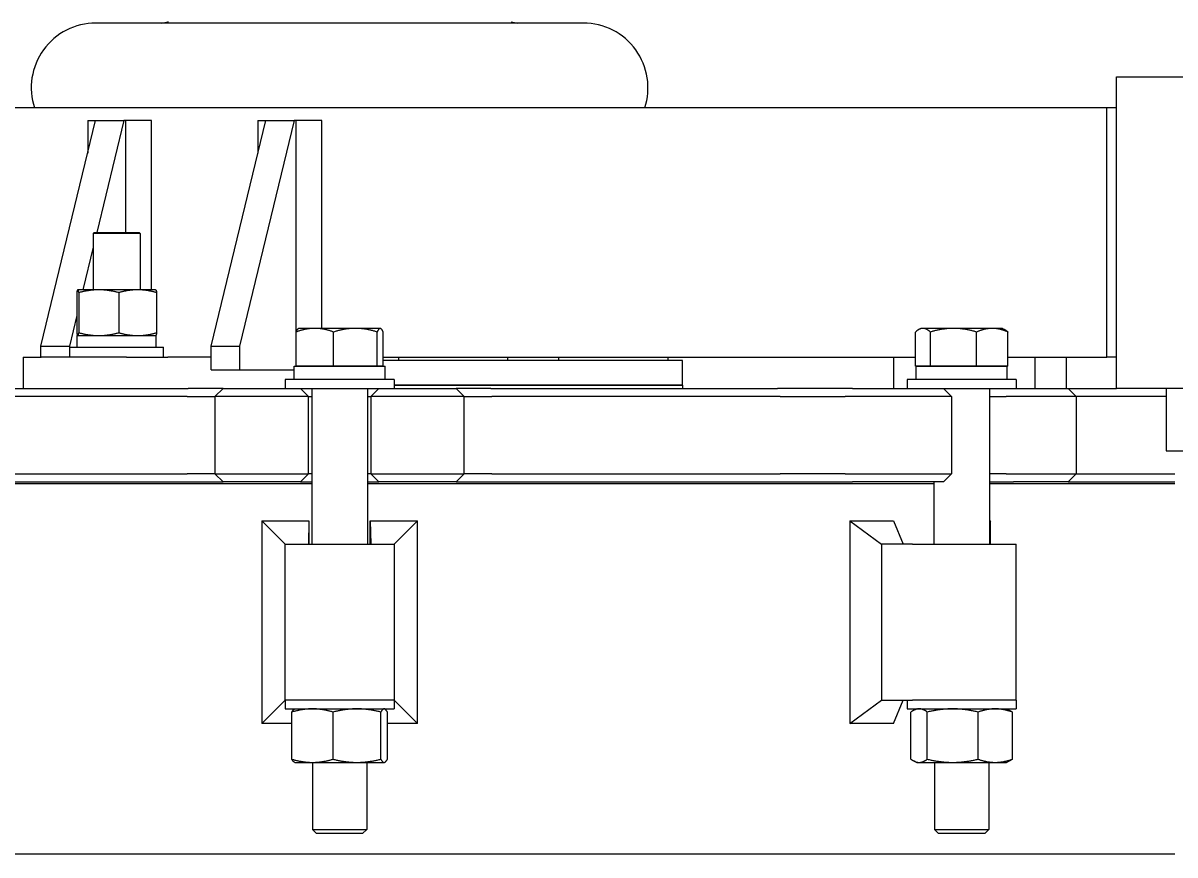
# Model space of a CAD drawing. Header units: inches. Extents: x 19 to 503, y 7 to 322.
# Drawn here: x 385.02 to 403.5, y 134.72 to 148.06 of the extents above; entities that cross this region are included whole.
import ezdxf

# ---------------------------------------------------------------- set-up
doc = ezdxf.new("R2010")
doc.units = ezdxf.units.IN
doc.header["$LTSCALE"] = 15
doc.header["$MEASUREMENT"] = 0
doc.layers.add('Dimension (ANSI)', color=7, linetype='Continuous', lineweight=25)
doc.layers.add('Visible (ANSI)', color=7, linetype='Continuous', lineweight=50)
doc.styles.add('MEMCOR Medium', font='arial.ttf')
doc.dimstyles.new('Default (ANSI)', dxfattribs={"dimscale": 15, "dimtxt": 0.15, "dimasz": 0.098425, "dimexe": 0.125, "dimexo": 0.0625, "dimgap": 0.031496, "dimtad": 0, "dimtih": 1, "dimtoh": 1, "dimdec": 4, "dimrnd": 1e-08, "dimzin": 3, "dimdsep": 46, "dimlunit": 5, "dimtxsty": 'MEMCOR Medium', "dimcen": 0.09, "dimdle": 0.393701, "dimclrd": 256, "dimclre": 256, "dimclrt": 256, "dimadec": 0, "dimazin": 1, "dimtfac": 0.8, "dimtofl": 0, "dimtmove": 0, "dimatfit": 3, "dimfxl": 1, "dimfrac": 1, "dimtolj": 1, "dimtzin": 4, "dimlwd": -1, "dimlwe": -1, "dimarcsym": 0})

# ---------------------------------------------------------------- blocks, each defined once
blk = doc.blocks.new('*D25')
at = {"layer": 'Defpoints', "color": 0, "transparency": 16777216}
for p in [(389.524, 150.965), (322.574, 59.697), (369.936, 59.697)]:
    blk.add_point(p, dxfattribs=at)
at = {"layer": 'Dimension (ANSI)', "transparency": 16777216}
for p, q in [((388.587, 150.965), (320.699, 150.965)), ((322.574, 149.489), (322.574, 120.941)), ((322.574, 61.174), (322.574, 101.819)), ((368.999, 59.697), (320.699, 59.697))]:
    blk.add_line(p, q, dxfattribs=at)
for points in [[(322.328, 149.489), (322.82, 149.489), (322.574, 150.965)], [(322.328, 61.174), (322.82, 61.174), (322.574, 59.697)]]:
    blk.add_solid(points, dxfattribs=at)
at = {"layer": 'Dimension (ANSI)', "transparency": 16777216, "char_height": 2.25, "attachment_point": 5, "style": 'MEMCOR Medium'}
for s, insert in [('\\A1; \\fArial|b0|i0;91{\\H0.8x;\\S1#4;} in', (322.574, 113.675)), ('\\A1;[2318.2 mm]{\\P\\fArial|b0|i0;SHIPPING\\P\\fArial|b0|i0;HEIGHT\\P\\fArial|b0|i0;REF.}', (322.574, 104.114))]:
    blk.add_mtext(s, dxfattribs=dict(at, insert=insert))

msp = doc.modelspace()

# ---------------------------------------------------------------- linework, layer by layer
at = {"layer": 'Visible (ANSI)', "linetype": 'Continuous', "lineweight": 18}
for p, q in [((394.009082, 148.062017), (386.189082, 148.062017)), ((402.562591, 147.200384), (403.344041, 147.200384)), ((402.562591, 142.200384), (402.562591, 147.200384)), ((403.344041, 147.200384), (406.563659, 147.200384)), ((402.405287, 146.700384), (383.565517, 146.700384)), ((402.562591, 146.700384), (402.405287, 146.700384)), ((402.405287, 142.700384), (402.405287, 146.700384)), ((385.308489, 142.880384), (386.185281, 146.500384)), ((386.057921, 146.500384), (386.185281, 146.500384)), ((386.057921, 146.500384), (386.057921, 145.974554)), ((386.185281, 146.500384), (386.640514, 146.500384)), ((386.640514, 146.500384), (386.20454, 144.700384)), ((386.668431, 146.500384), (386.640514, 146.500384)), ((387.082196, 146.500384), (386.668431, 146.500384)), ((386.668431, 144.700384), (386.668431, 146.500384)), ((387.082196, 143.782384), (387.082196, 146.500384)), ((388.03989, 142.880384), (388.916682, 146.500384)), ((389.371916, 146.500384), (388.495124, 142.880384)), ((388.789322, 146.500384), (388.916682, 146.500384)), ((388.789322, 146.500384), (388.789322, 145.974554)), ((388.916682, 146.500384), (389.371916, 146.500384)), ((389.399833, 146.500384), (389.371916, 146.500384)), ((389.813598, 146.500384), (389.399833, 146.500384)), ((389.399833, 142.700384), (389.399833, 146.500384)), ((389.813598, 143.164013), (389.813598, 146.500384)), ((386.160806, 144.700384), (386.148306, 144.687884)), ((386.898306, 144.687884), (386.148306, 144.687884)), ((386.148306, 144.687884), (386.148306, 143.782384)), ((386.160806, 144.700384), (386.885806, 144.700384)), ((386.885806, 144.700384), (386.898306, 144.687884)), ((386.898306, 144.687884), (386.898306, 143.782384)), ((386.148306, 144.468209), (385.982194, 143.782384)), ((385.898306, 143.782384), (385.897632, 143.78207)), ((385.898979, 143.782384), (385.898306, 143.782384)), ((386.236248, 143.782384), (385.898979, 143.782384)), ((386.860575, 143.782384), (386.236248, 143.782384)), ((387.148306, 143.782384), (386.860575, 143.782384)), ((387.148306, 143.782384), (387.148979, 143.78207)), ((385.882241, 143.737298), (385.882241, 143.09347)), ((385.915716, 143.737298), (385.915716, 143.09347)), ((386.55678, 143.737298), (386.55678, 143.09347)), ((387.16437, 143.737298), (387.16437, 143.09347)), ((385.882241, 143.369713), (385.763722, 142.880384)), ((385.890806, 143.048384), (387.155806, 143.048384)), ((385.890806, 142.860384), (385.890806, 143.048384)), ((385.898306, 143.048384), (385.897632, 143.048698)), ((387.148306, 143.048384), (387.148979, 143.048698)), ((387.155806, 142.860384), (387.155806, 143.048384)), ((389.40034, 142.560013), (389.40034, 143.105422)), ((389.443082, 143.164013), (389.43774, 143.160929)), ((389.70167, 143.164013), (389.443082, 143.164013)), ((390.352372, 143.164013), (389.70167, 143.164013)), ((390.003001, 142.560013), (390.003001, 143.105422)), ((390.749783, 143.164013), (390.352372, 143.164013)), ((390.701743, 142.560013), (390.701743, 143.105422)), ((390.755082, 143.164013), (390.749783, 143.164013)), ((390.755082, 143.164013), (390.760423, 143.160929)), ((390.797823, 142.560013), (390.797823, 143.105422)), ((399.335466, 142.560013), (399.335466, 143.105422)), ((399.421551, 143.164013), (399.386097, 143.143544)), ((399.455186, 143.164013), (399.421551, 143.164013)), ((399.945948, 143.164013), (399.455186, 143.164013)), ((399.574906, 142.560013), (399.574906, 143.105422)), ((400.568312, 143.164013), (399.945948, 143.164013)), ((400.31699, 142.560013), (400.31699, 143.105422)), ((400.733551, 143.164013), (400.568312, 143.164013)), ((400.733551, 143.164013), (400.769004, 143.143544)), ((400.819635, 142.560013), (400.819635, 143.105422)), ((385.308489, 142.880384), (385.763722, 142.880384)), ((385.308489, 142.700384), (385.308489, 142.880384)), ((385.763722, 142.880384), (385.763722, 142.700384)), ((385.773306, 142.860384), (387.273306, 142.860384)), ((385.773306, 142.700384), (385.773306, 142.860384)), ((387.273306, 142.700384), (387.273306, 142.860384)), ((388.03989, 142.880384), (388.495124, 142.880384)), ((388.03989, 142.500384), (388.03989, 142.880384)), ((388.495124, 142.880384), (388.495124, 142.500384)), ((385.021038, 142.700384), (385.314247, 142.700384)), ((385.021038, 142.700384), (385.021038, 142.200384)), ((386.679948, 142.700384), (385.314247, 142.700384)), ((386.679948, 142.700384), (387.341972, 142.700384)), ((388.03989, 142.700384), (387.341972, 142.700384)), ((389.40034, 142.700384), (389.399833, 142.700384)), ((390.797823, 142.700384), (399.335466, 142.700384)), ((391.748146, 142.650384), (390.797823, 142.650384)), ((391.041841, 142.700384), (391.041841, 142.650384)), ((392.643244, 142.650384), (391.748146, 142.650384)), ((394.975307, 142.650384), (392.643244, 142.650384)), ((392.791841, 142.700384), (392.791841, 142.650384)), ((393.612482, 142.700384), (393.612482, 142.650384)), ((395.362482, 142.650384), (394.975307, 142.650384)), ((395.362482, 142.700384), (395.362482, 142.650384)), ((395.599082, 142.650384), (395.362482, 142.650384)), ((395.599082, 142.250384), (395.599082, 142.650384)), ((398.983287, 142.700384), (398.983287, 142.200384)), ((400.819635, 142.700384), (402.405287, 142.700384)), ((401.257227, 142.200384), (401.257227, 142.700384)), ((401.758639, 142.200384), (401.758639, 142.700384)), ((402.562591, 142.700384), (402.405287, 142.700384)), ((388.03989, 142.500384), (388.495124, 142.500384)), ((388.495124, 142.500384), (389.369582, 142.500384)), ((389.369582, 142.560009), (390.828582, 142.560009)), ((389.369582, 142.341009), (389.369582, 142.560009)), ((389.396576, 142.560009), (389.40034, 142.56911)), ((389.70167, 142.560013), (389.40034, 142.560013)), ((389.443082, 142.560013), (389.443082, 142.560009)), ((390.003001, 142.560013), (389.70167, 142.560013)), ((390.352372, 142.560013), (390.003001, 142.560013)), ((390.701743, 142.560013), (390.352372, 142.560013)), ((390.749783, 142.560013), (390.701743, 142.560013)), ((390.797823, 142.560013), (390.749783, 142.560013)), ((390.755082, 142.560013), (390.755082, 142.560009)), ((390.828582, 142.341009), (390.828582, 142.560009)), ((399.455186, 142.560013), (399.335466, 142.560013)), ((399.348051, 142.560009), (400.807051, 142.560009)), ((399.348051, 142.341009), (399.348051, 142.560009)), ((399.421551, 142.560013), (399.421551, 142.560009)), ((399.574906, 142.560013), (399.455186, 142.560013)), ((399.945948, 142.560013), (399.574906, 142.560013)), ((400.31699, 142.560013), (399.945948, 142.560013)), ((400.568312, 142.560013), (400.31699, 142.560013)), ((400.819635, 142.560013), (400.568312, 142.560013)), ((400.733551, 142.560013), (400.733551, 142.560009)), ((400.807051, 142.341009), (400.807051, 142.560009)), ((390.974082, 142.341009), (389.224082, 142.341009)), ((389.224082, 142.341009), (389.224082, 142.200384)), ((390.974082, 142.341009), (390.974082, 142.200384)), ((400.952551, 142.341009), (399.202551, 142.341009)), ((399.202551, 142.341009), (399.202551, 142.200384)), ((400.952551, 142.341009), (400.952551, 142.200384)), ((383.074968, 142.200384), (387.670672, 142.200384)), ((388.229082, 142.200384), (387.670672, 142.200384)), ((388.099082, 142.070384), (388.229082, 142.200384)), ((388.229082, 142.200384), (389.06104, 142.200384)), ((389.06104, 142.200384), (389.345271, 142.200384)), ((389.345271, 142.200384), (389.469082, 142.200384)), ((389.599082, 142.070384), (389.469082, 142.200384)), ((389.469082, 142.200384), (390.729082, 142.200384)), ((389.651582, 142.200384), (389.651582, 139.700384)), ((390.546582, 142.200384), (390.546582, 139.700384)), ((390.599082, 142.070384), (390.729082, 142.200384)), ((390.729082, 142.200384), (390.852892, 142.200384)), ((390.852892, 142.200384), (391.137123, 142.200384)), ((395.599082, 142.250384), (390.974082, 142.250384)), ((390.974082, 142.250384), (395.599082, 142.250384)), ((391.137123, 142.200384), (391.969082, 142.200384)), ((392.527491, 142.200384), (391.969082, 142.200384)), ((392.099082, 142.070384), (391.969082, 142.200384)), ((392.527491, 142.200384), (397.123195, 142.200384)), ((395.599082, 142.250384), (395.599082, 142.200384)), ((397.897881, 142.200384), (397.123195, 142.200384)), ((398.3277, 142.200384), (397.897881, 142.200384)), ((398.3277, 142.200384), (399.454387, 142.200384)), ((399.454387, 142.200384), (399.715128, 142.200384)), ((399.715128, 142.200384), (399.786521, 142.200384)), ((399.786521, 142.200384), (399.916521, 142.070384)), ((399.786521, 142.200384), (400.908627, 142.200384)), ((400.525051, 142.200384), (400.525051, 139.700384)), ((400.909858, 142.200384), (400.908627, 142.200384)), ((400.909858, 142.200384), (401.073447, 142.200384)), ((401.073447, 142.200384), (401.324873, 142.200384)), ((401.324873, 142.200384), (401.783481, 142.200384)), ((401.783481, 142.200384), (402.562591, 142.200384)), ((401.783481, 142.200384), (401.913481, 142.070384)), ((403.344041, 142.200384), (402.562591, 142.200384)), ((406.563659, 142.200384), (403.344041, 142.200384)), ((403.358823, 142.200384), (403.358823, 141.200384)), ((387.6559, 142.070384), (383.032238, 142.070384)), ((387.6559, 142.070384), (388.099082, 142.070384)), ((388.099082, 142.070384), (388.099082, 140.830384)), ((389.055356, 142.070384), (388.099082, 142.070384)), ((389.341143, 142.070384), (389.055356, 142.070384)), ((389.599082, 142.070384), (389.341143, 142.070384)), ((389.599082, 142.070384), (389.651582, 142.070384)), ((389.599082, 140.830384), (389.599082, 142.070384)), ((390.546582, 142.070384), (390.599082, 142.070384)), ((390.599082, 142.070384), (390.599082, 140.830384)), ((390.85702, 142.070384), (390.599082, 142.070384)), ((391.142807, 142.070384), (390.85702, 142.070384)), ((392.099082, 142.070384), (391.142807, 142.070384)), ((392.099082, 140.830384), (392.099082, 142.070384)), ((392.099082, 142.070384), (392.542263, 142.070384)), ((397.165925, 142.070384), (392.542263, 142.070384)), ((397.165925, 142.070384), (397.780755, 142.070384)), ((397.780755, 142.070384), (398.210575, 142.070384)), ((399.505617, 142.070384), (398.210575, 142.070384)), ((399.767785, 142.070384), (399.505617, 142.070384)), ((399.916521, 142.070384), (399.767785, 142.070384)), ((399.916521, 142.070384), (399.916521, 140.830384)), ((400.525051, 142.070384), (400.792732, 142.070384)), ((401.133543, 142.070384), (400.792732, 142.070384)), ((401.386345, 142.070384), (401.133543, 142.070384)), ((401.913481, 142.070384), (401.386345, 142.070384)), ((403.358823, 142.070384), (401.913481, 142.070384)), ((401.913481, 142.070384), (401.913481, 140.830384)), ((403.358823, 141.200384), (407.108823, 141.200384)), ((383.032238, 140.830384), (387.6559, 140.830384)), ((388.099082, 140.830384), (387.6559, 140.830384)), ((388.099082, 140.830384), (389.055356, 140.830384)), ((388.099082, 140.830384), (388.229082, 140.700384)), ((389.055356, 140.830384), (389.341143, 140.830384)), ((389.341143, 140.830384), (389.599082, 140.830384)), ((389.599082, 140.830384), (389.469082, 140.700384)), ((389.651582, 140.830384), (389.599082, 140.830384)), ((390.599082, 140.830384), (390.546582, 140.830384)), ((390.599082, 140.830384), (390.85702, 140.830384)), ((390.599082, 140.830384), (390.729082, 140.700384)), ((390.85702, 140.830384), (391.142807, 140.830384)), ((391.142807, 140.830384), (392.099082, 140.830384)), ((392.099082, 140.830384), (391.969082, 140.700384)), ((392.542263, 140.830384), (392.099082, 140.830384)), ((392.542263, 140.830384), (397.165925, 140.830384)), ((397.780755, 140.830384), (397.165925, 140.830384)), ((398.210575, 140.830384), (397.780755, 140.830384)), ((398.210575, 140.830384), (399.505617, 140.830384)), ((399.505617, 140.830384), (399.767785, 140.830384)), ((399.767785, 140.830384), (399.916521, 140.830384)), ((399.786521, 140.700384), (399.916521, 140.830384)), ((400.792732, 140.830384), (400.525051, 140.830384)), ((400.792732, 140.830384), (401.133543, 140.830384)), ((401.133543, 140.830384), (401.386345, 140.830384)), ((401.386345, 140.830384), (401.913481, 140.830384)), ((401.783481, 140.700384), (401.913481, 140.830384)), ((401.913481, 140.830384), (403.498823, 140.830384)), ((389.651582, 140.669134), (380.568113, 140.669134)), ((382.729527, 140.700384), (387.990418, 140.700384)), ((387.990418, 140.700384), (388.229082, 140.700384)), ((389.06104, 140.700384), (388.229082, 140.700384)), ((389.345271, 140.700384), (389.06104, 140.700384)), ((389.469082, 140.700384), (389.345271, 140.700384)), ((389.469082, 140.700384), (389.651582, 140.700384)), ((390.546582, 140.700384), (390.729082, 140.700384)), ((399.630051, 140.669134), (390.546582, 140.669134)), ((390.852892, 140.700384), (390.729082, 140.700384)), ((391.137123, 140.700384), (390.852892, 140.700384)), ((391.969082, 140.700384), (391.137123, 140.700384)), ((391.969082, 140.700384), (392.207745, 140.700384)), ((392.207745, 140.700384), (397.468637, 140.700384)), ((397.468637, 140.700384), (397.897881, 140.700384)), ((397.897881, 140.700384), (398.3277, 140.700384)), ((399.454387, 140.700384), (398.3277, 140.700384)), ((399.715128, 140.700384), (399.454387, 140.700384)), ((399.630051, 140.700384), (399.630051, 139.700384)), ((399.786521, 140.700384), (399.715128, 140.700384)), ((400.525051, 140.700384), (400.909858, 140.700384)), ((403.498823, 140.669134), (400.525051, 140.669134)), ((401.073447, 140.700384), (400.909858, 140.700384)), ((401.324873, 140.700384), (401.073447, 140.700384)), ((401.783481, 140.700384), (401.324873, 140.700384)), ((401.783481, 140.700384), (403.498823, 140.700384)), ((388.84929, 140.075176), (388.84929, 136.825592)), ((388.84929, 140.075176), (389.60765, 140.075176)), ((388.84929, 140.075176), (389.224082, 139.700384)), ((389.60765, 140.075176), (389.599082, 139.700384)), ((389.60765, 140.075176), (389.60765, 139.700384)), ((390.590513, 140.075176), (390.599082, 139.700384)), ((390.590513, 139.700384), (390.590513, 140.075176)), ((390.590513, 140.075176), (391.348873, 140.075176)), ((391.348873, 140.075176), (390.974082, 139.700384)), ((391.348873, 136.825592), (391.348873, 140.075176)), ((398.28528, 140.075176), (398.28528, 136.825592)), ((398.28528, 140.075176), (398.981876, 140.075176)), ((398.28528, 140.075176), (398.793767, 139.700384)), ((398.981876, 140.075176), (399.136747, 139.700384)), ((400.525051, 140.075176), (400.537327, 140.075176)), ((400.537327, 140.075176), (400.525051, 140.047602)), ((400.537327, 139.700384), (400.537327, 140.075176)), ((389.224082, 139.700384), (390.974082, 139.700384)), ((389.224082, 137.200384), (389.224082, 139.700384)), ((390.974082, 139.700384), (390.974082, 137.200384)), ((399.289203, 139.700384), (398.793767, 139.700384)), ((398.793767, 139.700384), (398.793767, 137.200384)), ((399.289203, 139.700384), (400.952551, 139.700384)), ((400.952551, 137.200384), (400.952551, 139.700384)), ((388.84929, 136.825592), (389.224082, 137.200384)), ((390.974082, 137.200384), (389.224082, 137.200384)), ((390.974082, 137.200384), (389.224082, 137.200384)), ((389.224082, 137.200384), (389.224082, 137.059759)), ((390.974082, 137.200384), (390.974082, 137.059759)), ((391.348873, 136.825592), (390.974082, 137.200384)), ((398.28528, 136.825592), (398.793767, 137.200384)), ((398.793767, 137.200384), (399.289203, 137.200384)), ((398.981876, 136.825592), (399.136747, 137.200384)), ((399.202551, 137.200384), (399.202551, 137.059759)), ((400.952551, 137.200384), (399.289203, 137.200384)), ((400.952551, 137.200384), (399.289203, 137.200384)), ((400.952551, 137.200384), (400.952551, 137.059759)), ((389.224082, 137.059759), (390.974082, 137.059759)), ((389.333235, 136.252626), (389.333235, 137.007892)), ((389.380082, 137.059759), (389.374227, 137.057029)), ((389.993774, 136.252626), (389.993774, 137.007892)), ((390.75962, 136.252626), (390.75962, 137.007892)), ((390.818082, 137.059759), (390.823936, 137.057029)), ((390.864928, 136.252626), (390.864928, 137.007892)), ((399.202551, 137.059759), (400.952551, 137.059759)), ((399.264199, 136.252626), (399.264199, 137.007892)), ((399.358551, 137.059759), (399.319692, 137.041639)), ((399.526633, 136.252626), (399.526633, 137.007892)), ((400.339985, 136.252626), (400.339985, 137.007892)), ((400.796551, 137.059759), (400.835409, 137.041639)), ((400.890902, 136.252626), (400.890902, 137.007892)), ((389.333235, 136.825592), (388.84929, 136.825592)), ((391.348873, 136.825592), (390.864928, 136.825592)), ((398.981876, 136.825592), (398.28528, 136.825592)), ((389.380082, 136.200759), (389.374227, 136.203489)), ((389.380082, 136.200759), (389.663504, 136.200759)), ((389.661582, 136.200759), (389.661582, 135.126124)), ((389.663504, 136.200759), (390.376697, 136.200759)), ((390.376697, 136.200759), (390.812274, 136.200759)), ((390.536582, 136.200759), (390.536582, 135.126124)), ((390.812274, 136.200759), (390.818082, 136.200759)), ((390.818082, 136.200759), (390.823936, 136.203489)), ((399.358551, 136.200759), (399.319692, 136.218879)), ((399.358551, 136.200759), (399.395416, 136.200759)), ((399.395416, 136.200759), (399.933309, 136.200759)), ((399.640051, 136.200759), (399.640051, 135.126124)), ((399.933309, 136.200759), (400.615443, 136.200759)), ((400.515051, 136.200759), (400.515051, 135.126124)), ((400.615443, 136.200759), (400.796551, 136.200759)), ((400.796551, 136.200759), (400.835409, 136.218879)), ((389.661582, 135.126124), (390.536582, 135.126124)), ((389.729743, 135.060009), (389.661582, 135.126124)), ((390.46842, 135.060009), (390.536582, 135.126124)), ((399.640051, 135.126124), (400.515051, 135.126124)), ((399.708212, 135.060009), (399.640051, 135.126124)), ((400.446889, 135.060009), (400.515051, 135.126124)), ((390.46842, 135.060009), (389.729743, 135.060009)), ((400.446889, 135.060009), (399.708212, 135.060009)), ((368.60025, 134.731634), (403.498823, 134.731634))]:
    msp.add_line(p, q, dxfattribs=at)
for centre, radius, start, end in [((386.189082, 147.025384), 1.036632, 90, 198.2712162), ((387.215457, 148.480071), 0.418848, 273.528454, 289.10183), ((392.982706, 148.480071), 0.418848, 252.011788, 266.471546), ((394.009082, 147.025384), 1.036632, 341.7287838, 90)]:
    msp.add_arc(centre, radius, start, end, dxfattribs=at)
for points, weights in [([(385.898979, 143.782384), (385.891211, 143.782384), (385.882241, 143.737298)], [1, 1.0379548493, 1]), ([(385.915716, 143.737298), (385.906746, 143.782384), (385.898979, 143.782384)], [1, 1.0379548493, 1]), ([(386.236248, 143.782384), (386.087488, 143.782384), (385.915716, 143.737298)], [1, 1.0379548493, 1]), ([(386.55678, 143.737298), (386.385007, 143.782384), (386.236248, 143.782384)], [1, 1.0379548493, 1]), ([(386.860575, 143.782384), (386.719583, 143.782384), (386.55678, 143.737298)], [1, 1.0379548493, 1]), ([(387.16437, 143.737298), (387.001567, 143.782384), (386.860575, 143.782384)], [1, 1.0379548493, 1]), ([(387.148979, 143.78207), (387.156126, 143.778737), (387.16437, 143.737298)], [1.00582165818, 1.03477813878, 1]), ([(385.882241, 143.09347), (385.891211, 143.048384), (385.898979, 143.048384)], [1, 1.0379548493, 1]), ([(385.898979, 143.048384), (385.906746, 143.048384), (385.915716, 143.09347)], [1, 1.0379548493, 1]), ([(385.915716, 143.09347), (386.087488, 143.048384), (386.236248, 143.048384)], [1, 1.0379548493, 1]), ([(386.236248, 143.048384), (386.385007, 143.048384), (386.55678, 143.09347)], [1, 1.0379548493, 1]), ([(386.55678, 143.09347), (386.719583, 143.048384), (386.860575, 143.048384)], [1, 1.0379548493, 1]), ([(386.860575, 143.048384), (387.001567, 143.048384), (387.16437, 143.09347)], [1, 1.0379548493, 1]), ([(387.16437, 143.09347), (387.156126, 143.052031), (387.148979, 143.048698)], [1, 1.03477813878, 1.00582165818]), ([(389.70167, 143.164013), (389.561822, 143.164013), (389.40034, 143.105422)], [1, 1.0379548493, 1]), ([(389.40034, 143.105422), (389.420307, 143.150864), (389.43774, 143.160929)], [1, 1.0291885243, 1.01348318305]), ([(390.003001, 143.105422), (389.841518, 143.164013), (389.70167, 143.164013)], [1, 1.0379548493, 1]), ([(390.352372, 143.164013), (390.190228, 143.164013), (390.003001, 143.105422)], [1, 1.0379548493, 1]), ([(390.701743, 143.105422), (390.514515, 143.164013), (390.352372, 143.164013)], [1, 1.0379548493, 1]), ([(390.749783, 143.164013), (390.727487, 143.164013), (390.701743, 143.105422)], [1, 1.0379548493, 1]), ([(390.797823, 143.105422), (390.772079, 143.164013), (390.749783, 143.164013)], [1, 1.0379548493, 1]), ([(399.455186, 143.164013), (399.399624, 143.164013), (399.335466, 143.105422)], [1, 1.0379548493, 1]), ([(399.574906, 143.105422), (399.510748, 143.164013), (399.455186, 143.164013)], [1, 1.0379548493, 1]), ([(399.945948, 143.164013), (399.773747, 143.164013), (399.574906, 143.105422)], [1, 1.0379548493, 1]), ([(400.31699, 143.105422), (400.118149, 143.164013), (399.945948, 143.164013)], [1, 1.0379548493, 1]), ([(400.568312, 143.164013), (400.451673, 143.164013), (400.31699, 143.105422)], [1, 1.0379548493, 1]), ([(400.819635, 143.105422), (400.684951, 143.164013), (400.568312, 143.164013)], [1, 1.0379548493, 1]), ([(400.769004, 143.143544), (400.793166, 143.129594), (400.819635, 143.105422)], [1.01827150063, 1.01531728533, 1]), ([(389.663504, 137.059759), (389.510226, 137.059759), (389.333235, 137.007892)], [1, 1.0379548493, 1]), ([(389.333235, 137.007892), (389.35512, 137.048119), (389.374227, 137.057029)], [1, 1.0291885243, 1.01348318305]), ([(389.993774, 137.007892), (389.816783, 137.059759), (389.663504, 137.059759)], [1, 1.0379548493, 1]), ([(390.376697, 137.059759), (390.198982, 137.059759), (389.993774, 137.007892)], [1, 1.0379548493, 1]), ([(390.75962, 137.007892), (390.554412, 137.059759), (390.376697, 137.059759)], [1, 1.0379548493, 1]), ([(390.812274, 137.059759), (390.787837, 137.059759), (390.75962, 137.007892)], [1, 1.0379548493, 1]), ([(390.864928, 137.007892), (390.836711, 137.059759), (390.812274, 137.059759)], [1, 1.0379548493, 1]), ([(399.395416, 137.059759), (399.334518, 137.059759), (399.264199, 137.007892)], [1, 1.0379548493, 1]), ([(399.526633, 137.007892), (399.456314, 137.059759), (399.395416, 137.059759)], [1, 1.0379548493, 1]), ([(399.933309, 137.059759), (399.74457, 137.059759), (399.526633, 137.007892)], [1, 1.0379548493, 1]), ([(400.339985, 137.007892), (400.122048, 137.059759), (399.933309, 137.059759)], [1, 1.0379548493, 1]), ([(400.615443, 137.059759), (400.487603, 137.059759), (400.339985, 137.007892)], [1, 1.0379548493, 1]), ([(400.890902, 137.007892), (400.743284, 137.059759), (400.615443, 137.059759)], [1, 1.0379548493, 1]), ([(400.835409, 137.041639), (400.861891, 137.02929), (400.890902, 137.007892)], [1.01827150063, 1.01531728533, 1]), ([(389.374227, 136.203489), (389.35512, 136.212399), (389.333235, 136.252626)], [1.01348318305, 1.0291885243, 1]), ([(389.333235, 136.252626), (389.510226, 136.200759), (389.663504, 136.200759)], [1, 1.0379548493, 1]), ([(389.663504, 136.200759), (389.816783, 136.200759), (389.993774, 136.252626)], [1, 1.0379548493, 1]), ([(389.993774, 136.252626), (390.198982, 136.200759), (390.376697, 136.200759)], [1, 1.0379548493, 1]), ([(390.376697, 136.200759), (390.554412, 136.200759), (390.75962, 136.252626)], [1, 1.0379548493, 1]), ([(390.75962, 136.252626), (390.787837, 136.200759), (390.812274, 136.200759)], [1, 1.0379548493, 1]), ([(390.812274, 136.200759), (390.836711, 136.200759), (390.864928, 136.252626)], [1, 1.0379548493, 1]), ([(399.264199, 136.252626), (399.334518, 136.200759), (399.395416, 136.200759)], [1, 1.0379548493, 1]), ([(399.395416, 136.200759), (399.456314, 136.200759), (399.526633, 136.252626)], [1, 1.0379548493, 1]), ([(399.526633, 136.252626), (399.74457, 136.200759), (399.933309, 136.200759)], [1, 1.0379548493, 1]), ([(399.933309, 136.200759), (400.122048, 136.200759), (400.339985, 136.252626)], [1, 1.0379548493, 1]), ([(400.339985, 136.252626), (400.487603, 136.200759), (400.615443, 136.200759)], [1, 1.0379548493, 1]), ([(400.615443, 136.200759), (400.743284, 136.200759), (400.890902, 136.252626)], [1, 1.0379548493, 1]), ([(400.890902, 136.252626), (400.861891, 136.231228), (400.835409, 136.218879)], [1, 1.01531728533, 1.01827150063])]:
    msp.add_rational_spline(points, weights, degree=2, dxfattribs=at)

# ---------------------------------------------------------------- dimensions: what is measured, and where the dimension line sits
at = {"layer": 'Dimension (ANSI)'}
dim = msp.add_linear_dim(base=(322.573859, 59.697384), p1=(389.524082, 150.965384), p2=(369.936431, 59.697384), angle=90, text=' \\fArial|b0|i0;<> in\\X[2318.2 mm]{\\P\\fArial|b0|i0;SHIPPING\\P\\fArial|b0|i0;HEIGHT\\P\\fArial|b0|i0;REF.}', dimstyle='Default (ANSI)', override={"dimgap": 0.031496, "dimdec": 4, "dimpost": '', "dimtol": 0, "dimlim": 0, "dimtp": 0, "dimtm": 0, "dimtdec": 2, "dimatfit": 1}, dxfattribs=at)
dim.commit()
dim.dimension.update_dxf_attribs({"geometry": '*D25', "text_midpoint": (322.573859, 111.379821), "dimtype": 160})

doc.saveas('drawing.dxf')
